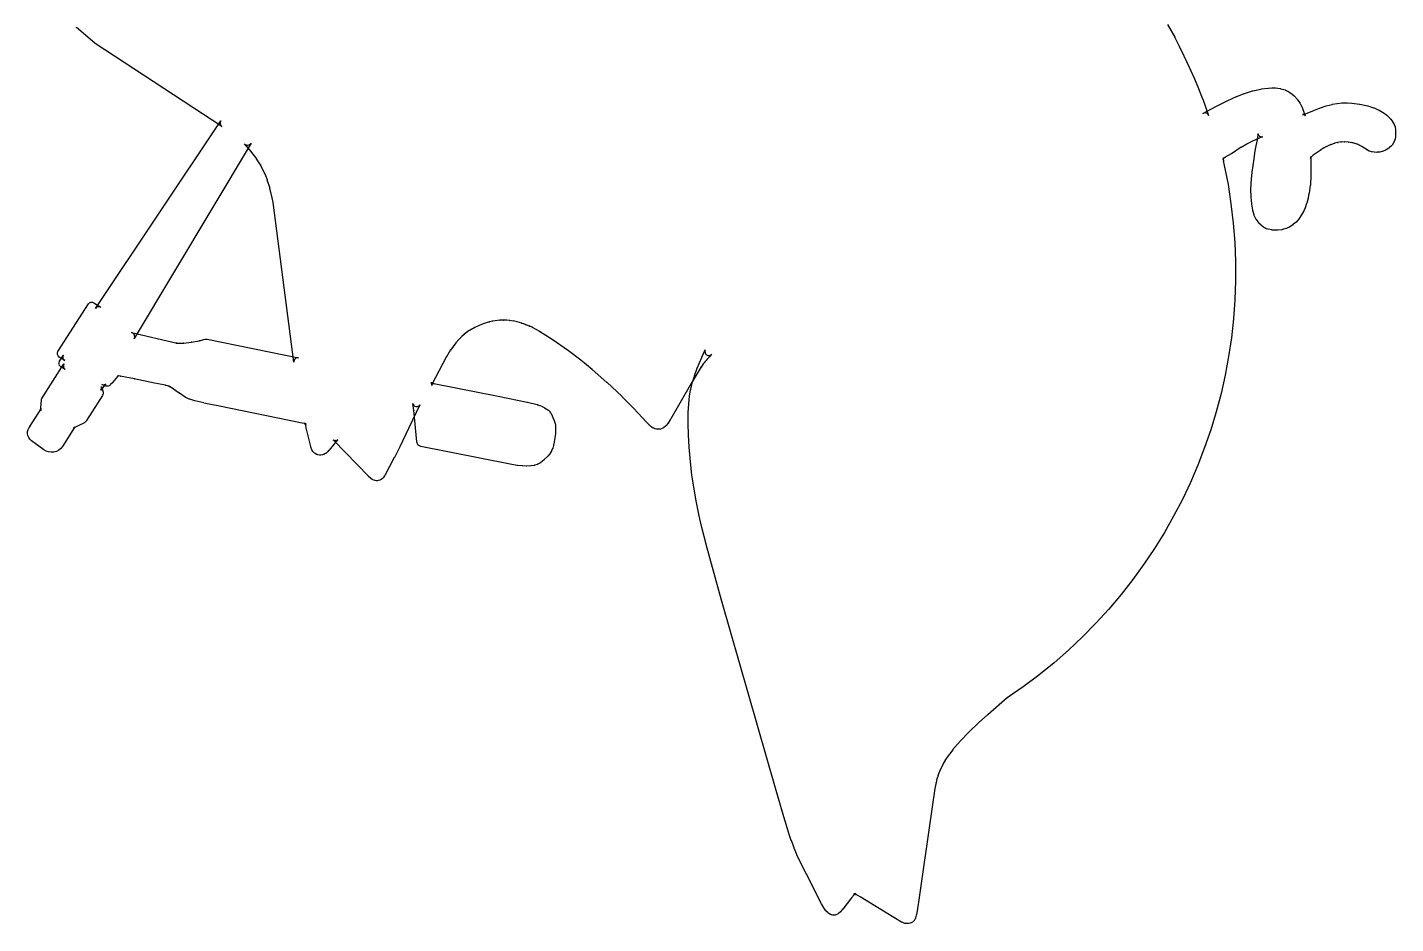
# Model space of a CAD drawing. Header units: millimetres. Extents: x -1 to 382, y -443 to 1.
# Drawn here: x 39.7 to 381.7, y -443.3 to -219.2 of the extents above; entities that cross this region are included whole.
import ezdxf

# ---------------------------------------------------------------- set-up
doc = ezdxf.new("R2010")
doc.units = ezdxf.units.MM
doc.header["$MEASUREMENT"] = 0
doc.layers.add('1', color=18, linetype='Continuous', true_color=0x000000)

msp = doc.modelspace()

# ---------------------------------------------------------------- linework, layer by layer
at = {"layer": '1'}
for p, q in [((324.73, -218.51), (326.51, -221.66)), ((56.56, -223.12), (52.02, -219.19)), ((326.52, -221.7), (327.64, -223.87)), ((88.36, -244), (56.66, -223.2)), ((327.65, -223.89), (328.83, -226.31)), ((328.83, -226.32), (330.14, -229.15)), ((330.15, -229.16), (331.44, -232.07)), ((331.44, -232.09), (332.44, -234.45)), ((332.45, -234.47), (333.49, -237.1)), ((342, -236.49), (343.91, -235.74)), ((343.98, -235.72), (345.96, -235.1)), ((346.04, -235.08), (348.04, -234.63)), ((348.13, -234.61), (349.91, -234.38)), ((349.99, -234.37), (350.8, -234.33)), ((350.86, -234.33), (351.58, -234.34)), ((351.69, -234.34), (352.9, -234.5)), ((353.07, -234.54), (354.11, -234.86)), ((354.24, -234.91), (354.72, -235.13)), ((354.81, -235.18), (355.3, -235.47)), ((355.38, -235.53), (355.82, -235.85)), ((355.89, -235.91), (356.34, -236.31)), ((333.5, -237.13), (334.99, -241.26)), ((333.58, -240.72), (336.78, -239.01)), ((336.8, -239), (339.77, -237.51)), ((339.8, -237.49), (341.95, -236.51)), ((356.42, -236.38), (357.14, -237.18)), ((357.23, -237.29), (357.77, -238.08)), ((357.84, -238.21), (358.42, -239.42)), ((362.74, -239.39), (364.35, -238.86)), ((364.4, -238.85), (365.88, -238.45)), ((365.94, -238.43), (367.07, -238.21)), ((367.16, -238.2), (368.25, -238.08)), ((368.34, -238.07), (369.54, -238.06)), ((369.62, -238.06), (370.78, -238.14)), ((370.85, -238.15), (372.67, -238.41)), ((372.74, -238.42), (374.66, -238.84)), ((374.74, -238.86), (376.22, -239.31)), ((376.33, -239.35), (377.49, -239.87)), ((56.76, -289.48), (88.07, -242.61)), ((358.46, -239.5), (359.14, -241.31)), ((358.48, -241), (358.88, -240.9)), ((358.53, -240.96), (358.78, -240.97)), ((358.75, -240.95), (361.41, -239.88)), ((358.88, -241.03), (359.02, -241.12)), ((359.06, -241.14), (359.18, -241.34)), ((361.44, -239.87), (362.7, -239.4)), ((377.6, -239.92), (378.83, -240.66)), ((378.92, -240.72), (379.43, -241.11)), ((379.5, -241.16), (379.95, -241.57)), ((380.02, -241.64), (380.45, -242.1)), ((380.51, -242.18), (380.92, -242.72)), ((380.98, -242.81), (381.31, -243.35)), ((347.27, -246.96), (347.36, -245.83)), ((347.37, -246.08), (347.32, -245.79)), ((381.38, -243.48), (381.56, -243.9)), ((381.63, -244.16), (381.72, -244.83)), ((381.73, -244.98), (381.71, -246.29)), ((95.64, -248.17), (66.42, -297.01)), ((95.65, -250.21), (94.02, -248.3)), ((343.16, -249.19), (340.74, -250.79)), ((344.5, -248.41), (343.11, -249.22)), ((345.95, -247.68), (344.45, -248.44)), ((347.65, -246.88), (345.92, -247.69)), ((346.66, -250.06), (347.28, -246.85)), ((348.45, -246.55), (347.61, -246.9)), ((347.96, -246.57), (347.87, -246.53)), ((348.42, -246.58), (348.26, -246.61)), ((363.8, -249.35), (363.07, -249.82)), ((364.45, -249.01), (363.74, -249.39)), ((365.56, -248.51), (364.38, -249.04)), ((366.52, -248.16), (365.5, -248.54)), ((367.33, -247.96), (366.43, -248.19)), ((368.13, -247.86), (367.22, -247.98)), ((369.03, -247.83), (368.03, -247.87)), ((369.92, -247.89), (368.93, -247.83)), ((370.88, -248.05), (369.83, -247.88)), ((371.8, -248.29), (370.79, -248.03)), ((372.31, -248.47), (371.72, -248.27)), ((372.8, -248.7), (372.23, -248.44)), ((373.32, -249.01), (372.72, -248.66)), ((374.58, -249.84), (373.27, -248.98)), ((380.04, -249.39), (379.35, -249.82)), ((380.71, -248.79), (380.2, -249.27)), ((381.21, -248.11), (380.86, -248.62)), ((381.54, -247.32), (381.31, -247.9)), ((381.7, -246.43), (381.59, -247.12)), ((97.05, -252.09), (95.61, -250.16)), ((98, -253.57), (97.01, -252.04)), ((338.77, -251.9), (338.6, -252.11)), ((338.72, -251.91), (338.6, -252.17)), ((338.67, -251.95), (338.62, -252.21)), ((338.64, -251.97), (338.68, -252.74)), ((338.88, -251.82), (338.65, -252.03)), ((338.66, -252.59), (338.89, -253.73)), ((339.19, -251.63), (338.75, -251.92)), ((340.66, -250.84), (339.12, -251.67)), ((345.89, -255.42), (346.33, -252.05)), ((346.33, -252.02), (346.65, -250.09)), ((360.73, -251.48), (360.38, -251.89)), ((360.58, -251.5), (360.47, -251.91)), ((360.51, -251.65), (360.51, -257)), ((361.15, -251.17), (360.58, -251.62)), ((363.11, -249.79), (361.11, -251.2)), ((375.14, -250.12), (374.69, -249.91)), ((375.7, -250.31), (375.27, -250.17)), ((376.33, -250.43), (375.84, -250.34)), ((377.01, -250.46), (376.46, -250.44)), ((377.65, -250.4), (377.15, -250.45)), ((378.31, -250.25), (377.79, -250.38)), ((379.21, -249.89), (378.45, -250.21)), ((98.86, -255.27), (97.95, -253.49)), ((99.33, -256.34), (98.83, -255.21)), ((99.72, -257.36), (99.31, -256.31)), ((345.59, -258.17), (345.88, -255.44)), ((100.39, -259.46), (99.7, -257.3)), ((100.95, -261.85), (100.37, -259.39)), ((345.54, -259.81), (345.59, -258.25)), ((345.6, -261.6), (345.54, -259.87)), ((360.4, -258.66), (360.08, -260.69)), ((360.48, -257.93), (360.41, -258.6)), ((360.51, -257.04), (360.48, -257.86)), ((101.15, -263.01), (100.94, -261.79)), ((106.32, -302.95), (101.14, -262.97)), ((345.77, -263.36), (345.6, -261.66)), ((359.49, -263.24), (359.14, -264.29)), ((359.83, -261.9), (359.51, -263.17)), ((360.07, -260.72), (359.85, -261.85)), ((346.02, -264.92), (345.77, -263.42)), ((346.33, -266.07), (346.04, -265.02)), ((346.81, -267.07), (346.4, -266.25)), ((358.18, -266.12), (357.45, -267.21)), ((358.72, -265.23), (358.21, -266.08)), ((359.1, -264.37), (358.78, -265.11)), ((347.25, -267.7), (346.89, -267.2)), ((347.77, -268.31), (347.3, -267.77)), ((348.24, -268.78), (347.82, -268.38)), ((348.71, -269.16), (348.32, -268.86)), ((349.16, -269.42), (348.83, -269.24)), ((349.66, -269.63), (349.28, -269.48)), ((350.79, -269.87), (349.83, -269.68)), ((352.1, -269.95), (350.93, -269.89)), ((353.27, -269.81), (352.29, -269.94)), ((354.31, -269.53), (353.42, -269.78)), ((355.15, -269.17), (354.43, -269.48)), ((355.94, -268.68), (355.28, -269.1)), ((356.73, -268.03), (356.05, -268.6)), ((357.38, -267.31), (356.84, -267.92)), ((47.38, -300.27), (54.98, -288.37)), ((56.36, -288.06), (58.13, -289.19)), ((152.67, -293.73), (151.55, -294.27)), ((153.69, -293.31), (152.62, -293.75)), ((154.44, -293.05), (153.63, -293.33)), ((155.24, -292.83), (154.37, -293.07)), ((156.06, -292.66), (155.17, -292.84)), ((157.9, -292.44), (155.98, -292.67)), ((158.81, -292.4), (157.82, -292.44)), ((159.61, -292.43), (158.74, -292.4)), ((160.32, -292.5), (159.54, -292.42)), ((161.18, -292.64), (160.25, -292.49)), ((162.17, -292.87), (161.12, -292.63)), ((163.29, -293.19), (162.12, -292.86)), ((164.24, -293.51), (163.24, -293.17)), ((165.21, -293.9), (164.19, -293.49)), ((166.04, -294.28), (165.17, -293.88)), ((65.79, -295.52), (77.19, -298.19)), ((82.64, -297.61), (84.19, -297.2)), ((84.65, -297.18), (107.51, -301.85)), ((147.63, -297.21), (146.83, -298.13)), ((148.36, -296.48), (147.59, -297.25)), ((149.01, -295.9), (148.31, -296.52)), ((149.76, -295.33), (148.95, -295.95)), ((150.65, -294.77), (149.7, -295.38)), ((151.6, -294.24), (150.59, -294.8)), ((167.82, -295.25), (165.98, -294.25)), ((170.93, -297.28), (167.75, -295.22)), ((174.98, -300.12), (170.9, -297.26)), ((76.95, -298.17), (78.83, -298.14)), ((78.75, -298.14), (80.72, -297.94)), ((80.65, -297.95), (82.73, -297.59)), ((145.53, -299.86), (144.5, -301.59)), ((146.14, -299.01), (145.48, -299.93)), ((146.86, -298.1), (146.12, -299.04)), ((178.07, -302.44), (174.95, -300.1)), ((208.32, -301.67), (209.18, -299.87)), ((43.38, -311.98), (48.88, -303.38)), ((49.07, -302.53), (47.68, -301.65)), ((47.78, -302.68), (48.76, -301.15)), ((49.18, -304.76), (48.09, -304.06)), ((144.52, -301.54), (140.86, -308.55)), ((180.93, -304.77), (178.04, -302.42)), ((208.17, -304.11), (205.42, -308.72)), ((207.19, -304.41), (208.3, -301.72)), ((208.69, -303.36), (208.13, -304.16)), ((62.25, -306.53), (61.05, -308.01)), ((62.55, -306.26), (62.17, -306.63)), ((63.02, -306.44), (62.24, -306.38)), ((62.49, -306.37), (62.27, -306.41)), ((62.54, -306.32), (62.3, -306.43)), ((66.48, -307.11), (62.91, -306.43)), ((71.49, -308.18), (66.46, -307.1)), ((184.59, -307.98), (180.9, -304.75)), ((205.93, -308.12), (206.46, -306.4)), ((206.47, -306.35), (207.18, -304.45)), ((59.22, -308.53), (58.06, -309.92)), ((58.26, -309.01), (58.65, -310.43)), ((59.07, -308.85), (58.35, -308.48)), ((59.05, -308.57), (58.96, -308.59)), ((59.44, -308.32), (59.17, -308.59)), ((59.71, -308.96), (59.58, -308.97)), ((60.34, -308.72), (60.18, -308.82)), ((61, -308.07), (60.55, -308.55)), ((74.27, -308.71), (71.51, -308.18)), ((75.01, -308.9), (74.2, -308.69)), ((75.27, -309.02), (74.89, -308.86)), ((75.49, -309.15), (75.15, -308.96)), ((77.69, -310.71), (75.41, -309.1)), ((79.19, -311.69), (77.72, -310.72)), ((140.56, -308.01), (140.81, -308.17)), ((140.64, -308.08), (140.99, -308.22)), ((140.65, -308.04), (140.8, -308.22)), ((140.92, -308.42), (140.79, -308.78)), ((140.84, -308.29), (140.87, -308.53)), ((140.88, -308.18), (141.38, -308.31)), ((141.32, -308.29), (157.42, -311.41)), ((188.39, -311.55), (184.56, -307.95)), ((205.42, -308.71), (200.53, -317.12)), ((205.26, -311.39), (205.52, -309.83)), ((205.54, -309.76), (205.91, -308.19)), ((40.36, -319.02), (43.18, -314.6)), ((43.03, -315.06), (43.23, -312.44)), ((58.53, -311.23), (54.52, -317.51)), ((80.19, -312.17), (79.31, -311.76)), ((81.56, -312.6), (80.32, -312.22)), ((83.82, -313.13), (81.62, -312.62)), ((87.75, -313.97), (83.85, -313.14)), ((108.02, -318.08), (87.76, -313.97)), ((137.8, -313.61), (135.11, -319.32)), ((136.33, -314.98), (136.08, -313.28)), ((136.31, -313.78), (136.24, -313.71)), ((137.78, -313.68), (137.67, -313.81)), ((157.43, -311.41), (164.66, -312.9)), ((164.71, -312.91), (167.17, -313.54)), ((167.26, -313.57), (168.1, -313.88)), ((168.2, -313.92), (168.87, -314.24)), ((168.98, -314.31), (169.83, -314.87)), ((191.32, -314.51), (188.36, -311.53)), ((194.45, -317.94), (191.29, -314.48)), ((204.93, -315.49), (205.06, -313.36)), ((205.06, -313.31), (205.25, -311.45)), ((54.41, -317.64), (54.16, -317.92)), ((137.1, -322.87), (136.32, -314.93)), ((169.95, -314.97), (170.23, -315.22)), ((170.34, -315.34), (170.53, -315.59)), ((170.65, -315.79), (171.36, -317.36)), ((171.4, -317.48), (171.6, -318.11)), ((195.14, -318.64), (194.48, -317.96)), ((200.52, -317.15), (199.87, -318.17)), ((204.88, -318.31), (204.93, -315.53)), ((51.62, -319.09), (48.5, -323.98)), ((53.87, -318.14), (51.22, -319.45)), ((109.33, -318.38), (108, -318.08)), ((109.25, -318.49), (109.04, -318.09)), ((109.31, -318.41), (109.16, -318.29)), ((109.39, -318.42), (109.16, -318.33)), ((109.38, -319.04), (109.17, -318.28)), ((110.56, -324.04), (109.37, -319.01)), ((135.11, -319.33), (132.81, -324.1)), ((171.72, -320.75), (171.61, -321.81)), ((171.63, -318.22), (171.73, -318.78)), ((171.77, -319.72), (171.72, -320.7)), ((171.75, -318.93), (171.78, -319.63)), ((195.55, -319), (195.2, -318.7)), ((195.99, -319.31), (195.64, -319.07)), ((196.46, -319.54), (196.13, -319.39)), ((196.99, -319.69), (196.64, -319.6)), ((197.77, -319.7), (197.27, -319.72)), ((198.56, -319.44), (198.11, -319.63)), ((199.25, -318.93), (198.81, -319.29)), ((199.81, -318.26), (199.39, -318.78)), ((204.95, -321.14), (204.88, -318.36)), ((205.14, -324.14), (204.95, -321.18)), ((43.86, -324.84), (40.78, -322.56)), ((110.84, -324.83), (110.59, -324.16)), ((117.24, -322.36), (115.17, -324.9)), ((116.44, -322.56), (116.13, -322.32)), ((124.98, -331.47), (116.34, -322.48)), ((116.78, -322.53), (116.68, -322.54)), ((117.36, -322.25), (117.17, -322.44)), ((132.8, -324.11), (131.46, -326.78)), ((137.18, -323.21), (137.13, -323.05)), ((137.72, -323.86), (137.6, -323.78)), ((160.4, -328.42), (138.07, -324)), ((171.01, -324.53), (170.78, -325.09)), ((171.25, -323.76), (171.05, -324.43)), ((171.43, -322.94), (171.27, -323.69)), ((171.6, -321.86), (171.44, -322.88)), ((205.48, -327.87), (205.14, -324.17)), ((111.11, -325.28), (110.96, -325.05)), ((111.44, -325.62), (111.24, -325.43)), ((112.01, -325.99), (111.66, -325.79)), ((112.79, -326.16), (112.35, -326.1)), ((113.51, -326.1), (113.09, -326.16)), ((114.22, -325.78), (113.83, -325.99)), ((114.7, -325.4), (114.39, -325.67)), ((115.12, -324.96), (114.78, -325.32)), ((131.45, -326.8), (129.1, -331.24)), ((167.96, -328.07), (167.33, -328.42)), ((168.88, -327.35), (168.09, -327.98)), ((169.76, -326.54), (168.94, -327.3)), ((170.35, -325.83), (169.86, -326.43)), ((170.72, -325.2), (170.44, -325.7)), ((205.85, -331.08), (205.48, -327.89)), ((125.49, -331.93), (125.03, -331.51)), ((129.02, -331.36), (128.69, -331.82)), ((162.15, -328.73), (160.42, -328.42)), ((163.41, -328.87), (162.21, -328.74)), ((164.45, -328.91), (163.49, -328.88)), ((165.54, -328.86), (164.53, -328.91)), ((166.4, -328.73), (165.64, -328.85)), ((167.15, -328.5), (166.56, -328.69)), ((206.29, -334.19), (205.85, -331.1)), ((125.92, -332.23), (125.59, -332.01)), ((126.42, -332.47), (126.08, -332.33)), ((127.03, -332.59), (126.7, -332.55)), ((127.8, -332.45), (127.4, -332.56)), ((128.49, -332.02), (128.15, -332.28)), ((206.88, -337.58), (206.3, -334.22)), ((207.55, -340.96), (206.88, -337.6)), ((208.31, -344.26), (207.56, -340.99)), ((209.4, -348.48), (208.32, -344.29)), ((210.98, -354.29), (209.4, -348.49)), ((213.26, -362.41), (210.98, -354.3)), ((226.74, -409.47), (213.26, -362.41)), ((284.73, -386.8), (279.78, -391.09)), ((277.49, -393.13), (275.17, -395.34)), ((279.79, -391.08), (277.46, -393.15)), ((275.2, -395.32), (272.92, -397.67)), ((271.03, -399.85), (269.6, -401.75)), ((272.96, -397.63), (270.99, -399.9)), ((268.71, -403.22), (267.8, -405.16)), ((269.12, -402.51), (268.67, -403.29)), ((269.64, -401.69), (269.09, -402.56)), ((267.37, -406.26), (267.07, -407.21)), ((267.83, -405.1), (267.34, -406.33)), ((228.81, -416.59), (226.74, -409.47)), ((266.59, -409.55), (265.8, -414.69)), ((266.86, -408.08), (266.58, -409.58)), ((267.09, -407.14), (266.85, -408.13)), ((230.08, -420.74), (228.82, -416.6)), ((265.8, -414.68), (262.47, -437.97)), ((230.68, -422.54), (230.09, -420.76)), ((231.38, -424.41), (230.69, -422.57)), ((232.08, -426.08), (231.39, -424.45)), ((232.82, -427.7), (232.09, -426.12)), ((234.44, -430.97), (232.84, -427.72)), ((238.2, -438.35), (234.45, -430.98)), ((245.72, -436.88), (243.53, -439.69)), ((246.38, -436.11), (245.7, -436.91)), ((246.79, -435.76), (246.27, -436.22)), ((246.57, -435.94), (246.29, -435.87)), ((246.77, -436.05), (246.41, -435.89)), ((246.6, -435.9), (246.41, -435.91)), ((246.74, -435.83), (246.53, -435.92)), ((247.89, -436.67), (246.69, -436.01)), ((256.27, -441.81), (247.85, -436.65)), ((238.71, -439.25), (238.22, -438.39)), ((239.33, -440.1), (238.77, -439.35)), ((239.88, -440.66), (239.43, -440.21)), ((240.51, -441.06), (240.09, -440.81)), ((241.04, -441.21), (240.82, -441.17)), ((242.24, -440.94), (241.84, -441.12)), ((242.86, -440.44), (242.47, -440.78)), ((243.49, -439.74), (242.95, -440.35)), ((262.46, -437.99), (261.93, -441.11)), ((241.5, -441.22), (241.31, -441.23)), ((258.25, -442.95), (256.3, -441.82)), ((258.91, -443.23), (258.38, -443.01)), ((259.64, -443.34), (259.2, -443.3)), ((260.42, -443.22), (259.93, -443.32)), ((260.9, -443.01), (260.68, -443.13)), ((261.24, -442.75), (261.1, -442.88)), ((261.65, -442.13), (261.48, -442.45)), ((261.91, -441.2), (261.72, -441.92))]:
    msp.add_line(p, q, dxfattribs=at)
at = {"layer": '1', "extrusion": (0, 0, -1)}
for centre, radius, start, end in [((-52.68, -218.44), 1, 310.8994, 312.2118), ((-325.63, -222.15), 1, 150.6946, 152.7529), ((-57.21, -222.37), 1, 303.2695, 310.8994), ((-326.75, -224.32), 1, 152.7529, 154.1013), ((-327.93, -226.74), 1, 154.1013, 155.1572), ((-329.23, -229.57), 1, 155.1572, 156.1238), ((-330.52, -232.48), 1, 156.1238, 157.1545), ((-331.52, -234.84), 1, 157.1545, 158.3325), ((-344.28, -236.67), 1, 68.5856, 72.835), ((-346.26, -236.06), 1, 72.835, 77.2493), ((-348.26, -235.61), 1, 77.2493, 82.3405), ((-350.04, -235.37), 1, 82.3405, 87.114), ((-350.85, -235.33), 1, 87.114, 90.9016), ((-351.56, -235.34), 1, 90.9016, 97.318), ((-352.78, -235.49), 1, 97.318, 107.1967), ((-353.82, -235.81), 1, 107.1967, 115.1489), ((-354.3, -236.04), 1, 115.1489, 120.807), ((-354.79, -236.33), 1, 120.807, 126.3761), ((-355.23, -236.66), 1, 126.3761, 131.4471), ((-332.56, -237.47), 1, 158.3325, 160.2369), ((-337.25, -239.89), 1, 61.9789, 63.2814), ((-340.22, -238.4), 1, 63.2814, 65.4292), ((-342.36, -237.42), 1, 65.4292, 68.5856), ((-355.68, -237.05), 1, 131.4471, 137.706), ((-356.41, -237.85), 1, 137.706, 145.8169), ((-356.94, -238.64), 1, 145.8169, 154.3455), ((-363.05, -240.34), 1, 69.7547, 71.9431), ((-364.66, -239.81), 1, 71.9431, 74.8775), ((-366.14, -239.42), 1, 74.8775, 78.902), ((-367.27, -239.19), 1, 78.902, 83.7473), ((-368.35, -239.07), 1, 83.7473, 89.1906), ((-369.55, -239.06), 1, 89.1906, 93.9179), ((-370.71, -239.14), 1, 93.9179, 98.2147), ((-372.53, -239.4), 1, 98.2147, 102.2812), ((-374.45, -239.82), 1, 102.2812, 106.9343), ((-375.92, -240.27), 1, 106.9343, 113.854), ((-357.52, -239.85), 1, 154.3455, 159.2638), ((-361.78, -240.81), 1, 68.1684, 69.7547), ((-377.09, -240.78), 1, 113.854, 121.0029), ((-378.31, -241.52), 1, 121.0029, 127.1503), ((-378.83, -241.91), 1, 127.1503, 132.0386), ((-379.28, -242.32), 1, 132.0386, 137.3052), ((-379.71, -242.78), 1, 137.3052, 142.8108), ((-380.13, -243.33), 1, 142.8108, 148.6517), ((-380.46, -243.87), 1, 148.6517, 156.8077), ((-380.64, -244.29), 1, 156.8077, 172.1722), ((-380.73, -244.97), 1, 172.1722, 180.969), ((-379.52, -248.54), 1, 227.1424, 238.2952), ((-380.03, -248.06), 1, 214.0699, 227.1424), ((-380.38, -247.55), 1, 200.8291, 214.0699), ((-380.6, -246.97), 1, 188.7172, 200.8291), ((-380.71, -246.28), 1, 180.969, 188.7172), ((-340.19, -249.96), 1, 236.4883, 241.6972), ((-347.32, -252.19), 1, 7.4893, 9.3338), ((-347.64, -250.25), 1, 9.3338, 10.992), ((-375.13, -249.01), 1, 295.8078, 303.4838), ((-375.57, -249.22), 1, 287.5814, 295.8078), ((-376, -249.36), 1, 279.5172, 287.5814), ((-376.5, -249.44), 1, 272.04, 279.5172), ((-377.05, -249.46), 1, 264.3661, 272.04), ((-377.55, -249.41), 1, 256.1806, 264.3661), ((-378.07, -249.28), 1, 247.4637, 256.1806), ((-378.82, -248.97), 1, 238.2952, 247.4637), ((-214.03, -280.47), 127.7, 167.9059, 236.434), ((-346.88, -255.55), 1, 6.0674, 7.4893), ((-346.54, -259.84), 1, 358.1134, 1.7342), ((-346.59, -258.28), 1, 1.7342, 6.0674), ((-359.42, -258.5), 1, 185.8435, 189.1878), ((-359.48, -257.83), 1, 181.99, 185.8435), ((-359.51, -257), 1, 179.9175, 181.99), ((-346.6, -261.56), 1, 354.5253, 358.1134), ((-358.54, -262.92), 1, 194.4037, 198.4765), ((-358.86, -261.66), 1, 191.2075, 194.4037), ((-359.09, -260.53), 1, 189.1878, 191.2075), ((-346.76, -263.26), 1, 350.6548, 354.5253), ((-347.01, -264.76), 1, 344.5484, 350.6548), ((-347.3, -265.81), 1, 333.4912, 344.5484), ((-357.36, -265.56), 1, 210.8958, 214.006), ((-357.87, -264.71), 1, 203.5934, 210.8958), ((-358.19, -263.97), 1, 198.4765, 203.5934), ((-347.7, -266.62), 1, 324.4212, 333.4912), ((-348.06, -267.12), 1, 319.5181, 324.4212), ((-348.53, -267.66), 1, 314.5286, 319.5181), ((-348.94, -268.07), 1, 307.753, 314.5286), ((-349.32, -268.37), 1, 299.5755, 307.753), ((-349.65, -268.55), 1, 291.4804, 299.5755), ((-350.03, -268.7), 1, 281.3542, 291.4804), ((-350.98, -268.89), 1, 272.9078, 281.3542), ((-352.15, -268.95), 1, 262.3727, 272.9078), ((-353.14, -268.82), 1, 253.9281, 262.3727), ((-354.03, -268.56), 1, 246.3595, 253.9281), ((-354.75, -268.25), 1, 237.719, 246.3595), ((-355.41, -267.83), 1, 230.0446, 237.719), ((-356.09, -267.26), 1, 221.0102, 230.0446), ((-356.62, -266.65), 1, 214.006, 221.0102), ((-55.82, -288.91), 1, 32.5627, 122.5627), ((-84.45, -298.16), 1, 74.9826, 101.5262), ((-48.22, -300.81), 1, 302.5627, 32.5627), ((-48.63, -303.22), 1, 302.5627, 32.5627), ((-209.23, -302.1), 1, 22.3917, 25.3395), ((683.5, 557.28), 1239.52, 223.8223, 223.89944), ((-207.41, -306.7), 1, 17.0569, 20.3514), ((-208.12, -304.79), 1, 20.3514, 22.3917), ((-57.68, -310.7), 1, 164.6817, 212.5719), ((-59.53, -307.97), 1, 267.3147, 297.4207), ((-59.66, -307.96), 1, 238.7785, 267.3147), ((-59.82, -307.87), 1, 223.5328, 238.7785), ((-60.28, -307.39), 1, 218.9745, 223.5328), ((-71.7, -307.2), 1, 280.8004, 282.0432), ((-78.27, -309.89), 1, 303.3059, 305.1731), ((-206.51, -309.99), 1, 9.4988, 13.3096), ((-206.88, -308.42), 1, 13.3096, 17.0569), ((-44.23, -312.52), 1, 4.4252, 32.5627), ((-79.74, -310.85), 1, 295.0549, 303.3059), ((-80.61, -311.26), 1, 286.95, 295.0549), ((-81.85, -311.64), 1, 283.2312, 286.95), ((-84.05, -312.16), 1, 282.0026, 283.2312), ((-87.96, -312.99), 1, 281.4714, 282.0026), ((-157.23, -312.39), 1, 100.9554, 101.6559), ((-164.46, -313.88), 1, 101.6559, 104.3727), ((-166.92, -314.51), 1, 104.3727, 109.8178), ((-167.76, -314.82), 1, 109.8178, 115.9815), ((-168.43, -315.14), 1, 115.9815, 123.6391), ((-206.05, -313.42), 1, 3.3141, 6.0008), ((-206.25, -311.56), 1, 6.0008, 9.4988), ((-53.42, -317.25), 1, 222.3937, 243.739), ((-53.68, -316.97), 1, 212.5719, 222.3937), ((-169.27, -315.7), 1, 123.6391, 132.5098), ((-169.55, -315.96), 1, 132.5098, 142.0199), ((-169.74, -316.2), 1, 142.0199, 155.7748), ((-170.45, -317.78), 1, 155.7748, 162.7658), ((-195.19, -317.26), 1, 315.6215, 317.5592), ((-199.67, -316.61), 1, 210.1909, 212.1489), ((-205.93, -315.55), 1, 0.9791, 3.3141), ((-42.24, -320.58), 2.46, 306.3872, 44.7878), ((-134.21, -318.9), 1, 205.1821, 205.7368), ((-170.64, -318.4), 1, 162.7658, 169.2956), ((-170.72, -320.65), 1, 183.0378, 185.8463), ((-170.75, -318.97), 1, 169.2956, 177.9316), ((-170.78, -319.66), 1, 177.9316, 183.0378), ((-195.86, -317.94), 1, 310.7593, 315.6215), ((-196.2, -318.24), 1, 304.2361, 310.7593), ((-196.56, -318.48), 1, 295.0992, 304.2361), ((-196.88, -318.63), 1, 283.9029, 295.0992), ((-197.23, -318.72), 1, 267.6486, 283.9029), ((-197.73, -318.7), 1, 247.7515, 267.6486), ((-198.18, -318.52), 1, 230.3759, 247.7515), ((-198.61, -318.16), 1, 218.598, 230.3759), ((-199.03, -317.63), 1, 212.1489, 218.598), ((-205.88, -318.33), 1, 358.566, 0.9791), ((-205.95, -321.11), 1, 356.3853, 358.566), ((-45.78, -322.24), 3.23, 212.5719, 306.3872), ((-111.53, -323.81), 1, 339.6528, 346.7389), ((-111.78, -324.49), 1, 325.6619, 339.6528), ((-131.91, -323.67), 1, 205.7368, 206.6679), ((-138.09, -322.77), 1, 343.9678, 354.4067), ((-138.14, -322.94), 1, 303.0802, 343.9678), ((-138.26, -323.02), 1, 281.1996, 303.0802), ((-170.09, -324.14), 1, 196.8166, 202.5693), ((-170.29, -323.47), 1, 192.4869, 196.8166), ((-170.46, -322.72), 1, 188.8962, 192.4869), ((-170.62, -321.71), 1, 185.8463, 188.8962), ((-206.14, -324.08), 1, 354.7764, 356.3853), ((-111.94, -324.71), 1, 314.6435, 325.6619), ((-112.14, -324.91), 1, 298.9253, 314.6435), ((-112.5, -325.11), 1, 278.385, 298.9253), ((-112.93, -325.18), 1, 261.0091, 278.385), ((-113.36, -325.11), 1, 241.7655, 261.0091), ((-113.74, -324.9), 1, 229.8429, 241.7655), ((-114.05, -324.64), 1, 223.2815, 229.8429), ((-114.4, -324.27), 1, 219.0731, 223.2815), ((-130.57, -326.33), 1, 206.6679, 207.9629), ((-167.47, -327.2), 1, 231.7128, 240.5101), ((-168.26, -326.57), 1, 227.1583, 231.7128), ((-169.08, -325.81), 1, 218.9291, 227.1583), ((-169.57, -325.2), 1, 209.6512, 218.9291), ((-169.85, -324.7), 1, 202.5693, 209.6512), ((-206.48, -327.78), 1, 353.4455, 354.7764), ((-125.7, -330.77), 1, 312.1297, 316.1426), ((-128.22, -330.77), 1, 207.9629, 216.1534), ((-160.6, -327.44), 1, 280.11, 281.1996), ((-162.32, -327.75), 1, 276.2982, 280.11), ((-163.52, -327.88), 1, 271.7784, 276.2982), ((-164.48, -327.91), 1, 267.0775, 271.7784), ((-165.49, -327.86), 1, 261.2877, 267.0775), ((-166.25, -327.74), 1, 251.9885, 261.2877), ((-166.84, -327.55), 1, 240.5101, 251.9885), ((-206.84, -330.96), 1, 351.8887, 353.4455), ((-126.16, -331.19), 1, 304.4301, 312.1297), ((-126.48, -331.41), 1, 293.526, 304.4301), ((-126.82, -331.56), 1, 276.4976, 293.526), ((-127.14, -331.59), 1, 255.1948, 276.4976), ((-127.54, -331.49), 1, 232.5991, 255.1948), ((-127.88, -331.23), 1, 216.1534, 232.5991), ((-207.28, -334.05), 1, 350.2069, 351.8887), ((-207.86, -337.41), 1, 348.7756, 350.2069), ((-208.53, -340.77), 1, 346.9614, 348.7756), ((-209.29, -344.04), 1, 345.5446, 346.9614), ((-210.37, -348.23), 1, 344.754, 345.5446), ((-211.95, -354.03), 1, 344.3429, 344.754), ((-214.22, -362.14), 1, 344.0132, 344.3429), ((-227.7, -409.19), 1, 343.7787, 344.0132), ((-229.77, -416.31), 1, 343.0178, 343.7787), ((-231.04, -420.44), 1, 341.5287, 343.0178), ((-231.63, -422.22), 1, 339.5906, 341.5287), ((-232.31, -424.06), 1, 337.1859, 339.5906), ((-233, -425.7), 1, 335.218, 337.1859), ((-233.73, -427.28), 1, 333.6933, 335.218), ((-235.34, -430.53), 1, 333.0425, 333.6933), ((-239.09, -437.9), 1, 330.2992, 333.0425), ((-239.58, -438.76), 1, 323.3101, 330.2992), ((-240.13, -439.5), 1, 314.4917, 323.3101), ((-240.58, -439.95), 1, 299.8829, 314.4917), ((-241.01, -440.19), 1, 280.9669, 299.8829), ((-241.42, -440.22), 1, 244.7895, 265.4869), ((-241.81, -440.03), 1, 228.5755, 244.7895), ((-242.2, -439.69), 1, 221.5463, 228.5755), ((-242.74, -439.08), 1, 217.9923, 221.5463), ((-260.94, -440.94), 1, 189.6686, 194.5074), ((-261.48, -437.82), 1, 188.1537, 189.6686), ((-241.23, -440.23), 1, 265.4869, 280.9669), ((-256.8, -440.95), 1, 300.0173, 301.4524), ((-258.75, -442.08), 1, 292.0495, 300.0173), ((-259.29, -442.3), 1, 275.1486, 292.0495), ((-259.73, -442.34), 1, 258.3643, 275.1486), ((-260.21, -442.24), 1, 242.4149, 258.3643), ((-260.44, -442.12), 1, 229.059, 242.4149), ((-260.59, -441.99), 1, 207.2675, 229.059), ((-260.76, -441.67), 1, 194.5074, 207.2675)]:
    msp.add_arc(centre, radius, start, end, dxfattribs=at)
at = {"layer": '1'}
for centre, radius, start, end in [((88.9, -243.16), 1, 146.2559, 236.7305), ((334.05, -241.6), 1, 19.7631, 118.0211), ((358.72, -241.97), 1, 86.6557, 104.1336), ((358.47, -241.96), 1, 56.6265, 86.6557), ((359.12, -241.87), 1, 104.1336, 111.8316), ((358.33, -241.86), 1, 31.5578, 56.6265), ((358.21, -241.66), 1, 20.7362, 31.5578), ((348.31, -245.63), 1, 189.3172, 249.2534), ((348.36, -245.92), 1, 175.1104, 189.3172), ((94.79, -247.65), 1, 220.3867, 329.1101), ((342.61, -248.36), 1, 300.1622, 303.5117), ((343.99, -247.55), 1, 296.9451, 300.1622), ((345.5, -246.79), 1, 295.148, 296.9451), ((348.26, -247.04), 1, 169.008, 175.1104), ((347.23, -245.97), 1, 292.2751, 295.148), ((348.23, -245.6), 1, 249.2534, 281.0426), ((348.07, -245.63), 1, 281.0426, 292.2751), ((363.27, -248.51), 1, 298.2054, 302.2722), ((363.97, -248.13), 1, 294.1079, 298.2054), ((365.16, -247.6), 1, 290.2753, 294.1079), ((366.18, -247.22), 1, 284.3386, 290.2753), ((367.08, -246.99), 1, 277.9026, 284.3386), ((367.99, -246.87), 1, 271.9348, 277.9026), ((369, -246.83), 1, 266.2451, 271.9348), ((369.99, -246.9), 1, 260.96, 266.2451), ((371.03, -247.06), 1, 255.7367, 260.96), ((372.05, -247.32), 1, 250.5964, 255.7367), ((372.64, -247.53), 1, 245.5818, 250.5964), ((373.22, -247.79), 1, 239.9896, 245.5818), ((373.82, -248.14), 1, 236.5162, 239.9896), ((96.41, -249.56), 1, 216.6966, 220.3867), ((97.85, -251.5), 1, 212.696, 216.6966), ((337.81, -251.5), 1, 322.7106, 335.7264), ((337.69, -251.76), 1, 335.7264, 348.7406), ((337.64, -252.02), 1, 348.7406, 2.8265), ((337.97, -251.29), 1, 312.4858, 322.7106), ((337.68, -252.79), 1, 2.8265, 11.6564), ((338.2, -251.08), 1, 303.1607, 312.4858), ((338.64, -250.79), 1, 298.3028, 303.1607), ((359.61, -251.25), 1, 319.7209, 345.1479), ((359.51, -251.65), 1, 345.1479, 0.0825), ((359.96, -250.83), 1, 308.0085, 319.7209), ((360.54, -250.38), 1, 305.262, 308.0085), ((362.53, -248.97), 1, 302.2722, 305.262), ((98.84, -253.03), 1, 207.1538, 212.696), ((99.75, -254.81), 1, 203.5463, 207.1538), ((100.24, -255.95), 1, 201.1077, 203.5463), ((337.91, -253.93), 1, 11.6564, 12.0941), ((100.65, -257), 1, 197.7376, 201.1077), ((101.34, -259.16), 1, 193.2903, 197.7376), ((101.92, -261.62), 1, 189.7445, 193.2903), ((102.13, -262.84), 1, 187.3734, 189.7445), ((57.59, -290.04), 1, 57.4373, 146.2559), ((152.24, -292.83), 1, 292.6033, 295.7594), ((153.3, -292.38), 1, 289.2386, 292.6033), ((154.11, -292.1), 1, 285.483, 289.2386), ((154.97, -291.86), 1, 281.6185, 285.483), ((155.85, -291.68), 1, 276.9818, 281.6185), ((157.78, -291.45), 1, 272.4407, 276.9818), ((158.77, -291.4), 1, 268.5222, 272.4407), ((159.64, -291.43), 1, 264.413, 268.5222), ((160.42, -291.5), 1, 260.5765, 264.413), ((161.35, -291.66), 1, 257.2416, 260.5765), ((162.39, -291.89), 1, 254.2397, 257.2416), ((163.56, -292.22), 1, 251.3285, 254.2397), ((164.56, -292.56), 1, 248.3029, 251.3285), ((165.58, -292.97), 1, 245.3188, 248.3029), ((65.56, -296.5), 1, 329.1101, 76.8248), ((146.88, -296.55), 1, 315.5379, 318.973), ((147.64, -295.78), 1, 311.5885, 315.5379), ((148.35, -295.15), 1, 307.22, 311.5885), ((149.15, -294.54), 1, 302.7535, 307.22), ((150.11, -293.93), 1, 298.9466, 302.7535), ((151.12, -293.37), 1, 295.7594, 298.9466), ((166.46, -293.37), 1, 241.2894, 245.3188), ((168.3, -294.38), 1, 236.9431, 241.2894), ((171.47, -296.44), 1, 235.0439, 236.9431), ((76.97, -299.17), 1, 76.8248, 90.8995), ((78.85, -299.14), 1, 90.8995, 95.6912), ((80.82, -298.94), 1, 95.6912, 99.8204), ((82.9, -298.58), 1, 99.8204, 105.0174), ((144.67, -299.35), 1, 324.3405, 329.2302), ((145.33, -298.42), 1, 321.7099, 324.3405), ((146.08, -297.48), 1, 318.973, 321.7099), ((175.56, -299.3), 1, 232.9954, 235.0439), ((210.08, -300.3), 1, 154.6605, 316.1777), ((49.6, -301.69), 1, 147.4373, 237.4373), ((49.72, -303.92), 1, 147.4373, 237.4373), ((107.31, -302.83), 1, 78.4738, 187.3734), ((143.64, -301.08), 1, 329.2302, 332.4167), ((178.67, -301.64), 1, 230.8656, 232.9954), ((207.31, -303.59), 1, 325.2077, 329.2061), ((216.49, -308.78), 9.5, 136.1006, 145.2077), ((61.48, -305.9), 1, 313.6047, 321.0255), ((62.32, -305.38), 1, 265.398, 279.9899), ((62.09, -305.42), 1, 279.9899, 296.2214), ((61.86, -305.54), 1, 296.2214, 313.6047), ((63.1, -305.45), 1, 259.1984, 265.398), ((66.67, -306.13), 1, 257.9568, 259.1984), ((181.56, -304), 1, 228.7832, 230.8656), ((57.29, -309.27), 1, 319.9445, 15.3183), ((58.81, -307.59), 1, 242.5793, 283.614), ((58.73, -307.61), 1, 283.614, 315.3491), ((58.46, -307.89), 1, 315.3491, 319.9445), ((74.46, -307.73), 1, 255.4249, 259.1996), ((75.26, -307.93), 1, 248.4273, 255.4249), ((75.64, -308.09), 1, 240.4542, 248.4273), ((75.98, -308.28), 1, 234.8269, 240.4542), ((140.04, -308.86), 1, 39.8827, 58.2845), ((140.28, -309.02), 1, 58.2845, 69.2179), ((139.89, -308.69), 1, 8.8801, 39.8827), ((139.85, -308.44), 1, 340.5294, 8.8801), ((139.97, -308.09), 1, 332.4167, 340.5294), ((140.63, -309.15), 1, 69.2179, 75.8809), ((141.13, -309.28), 1, 75.8809, 79.0446), ((185.24, -307.22), 1, 226.7687, 228.7832), ((204.56, -308.21), 1, 329.2061, 329.8091), ((44.02, -315.14), 1, 147.4373, 175.5748), ((137.07, -313.13), 1, 188.3746, 220.6365), ((137, -313.05), 1, 220.6365, 321.1386), ((136.89, -313.19), 1, 321.1386, 334.8179), ((189.07, -310.82), 1, 224.7678, 226.7687), ((192.03, -313.81), 1, 222.4408, 224.7678), ((137.32, -314.83), 1, 185.5933, 188.3746), ((41.2, -319.56), 1, 135.2122, 147.4373), ((50.78, -318.55), 1, 296.261, 327.4281), ((108.22, -317.1), 1, 257.0935, 258.5286), ((109.92, -317.62), 1, 207.9068, 231.9274), ((109.77, -317.5), 1, 231.9274, 247.1606), ((109.55, -317.41), 1, 247.1606, 257.0935), ((110.14, -318.02), 1, 195.4074, 207.9068), ((110.35, -318.78), 1, 193.2611, 195.4074), ((116.75, -321.53), 1, 231.3337, 271.6394), ((117.06, -321.78), 1, 223.8574, 231.3337), ((116.66, -321.54), 1, 271.6394, 314.6229), ((116.46, -321.73), 1, 314.6229, 320.9269), ((284.08, -386.05), 1, 303.566, 310.8748), ((276.8, -392.41), 1, 311.7213, 313.6571), ((279.12, -390.33), 1, 310.8748, 311.7213), ((274.48, -394.62), 1, 313.6571, 316.0292), ((270.23, -399.25), 1, 318.9933, 323.1147), ((272.2, -396.98), 1, 316.0292, 318.9933), ((267.8, -402.8), 1, 330.4777, 334.9265), ((268.25, -402.02), 1, 327.2677, 330.4777), ((268.8, -401.15), 1, 323.1147, 327.2677), ((266.41, -405.96), 1, 338.4733, 342.354), ((266.9, -404.73), 1, 334.9265, 338.4733), ((265.6, -409.4), 1, 349.464, 351.3065), ((265.88, -407.9), 1, 346.6027, 349.464), ((266.11, -406.91), 1, 342.354, 346.6027), ((264.81, -414.54), 1, 351.3065, 351.8463), ((244.94, -436.27), 1, 320.0131, 322.0077), ((245.61, -435.47), 1, 311.461, 320.0131), ((246.55, -434.9), 1, 255.3665, 273.2205), ((246.35, -434.91), 1, 273.2205, 293.2491), ((246.82, -434.97), 1, 245.9203, 255.3665), ((246.13, -435.01), 1, 293.2491, 311.461), ((247.18, -435.13), 1, 240.7814, 245.9203), ((248.38, -435.8), 1, 238.5476, 240.7814)]:
    msp.add_arc(centre, radius, start, end, dxfattribs=at)

doc.saveas('drawing.dxf')
